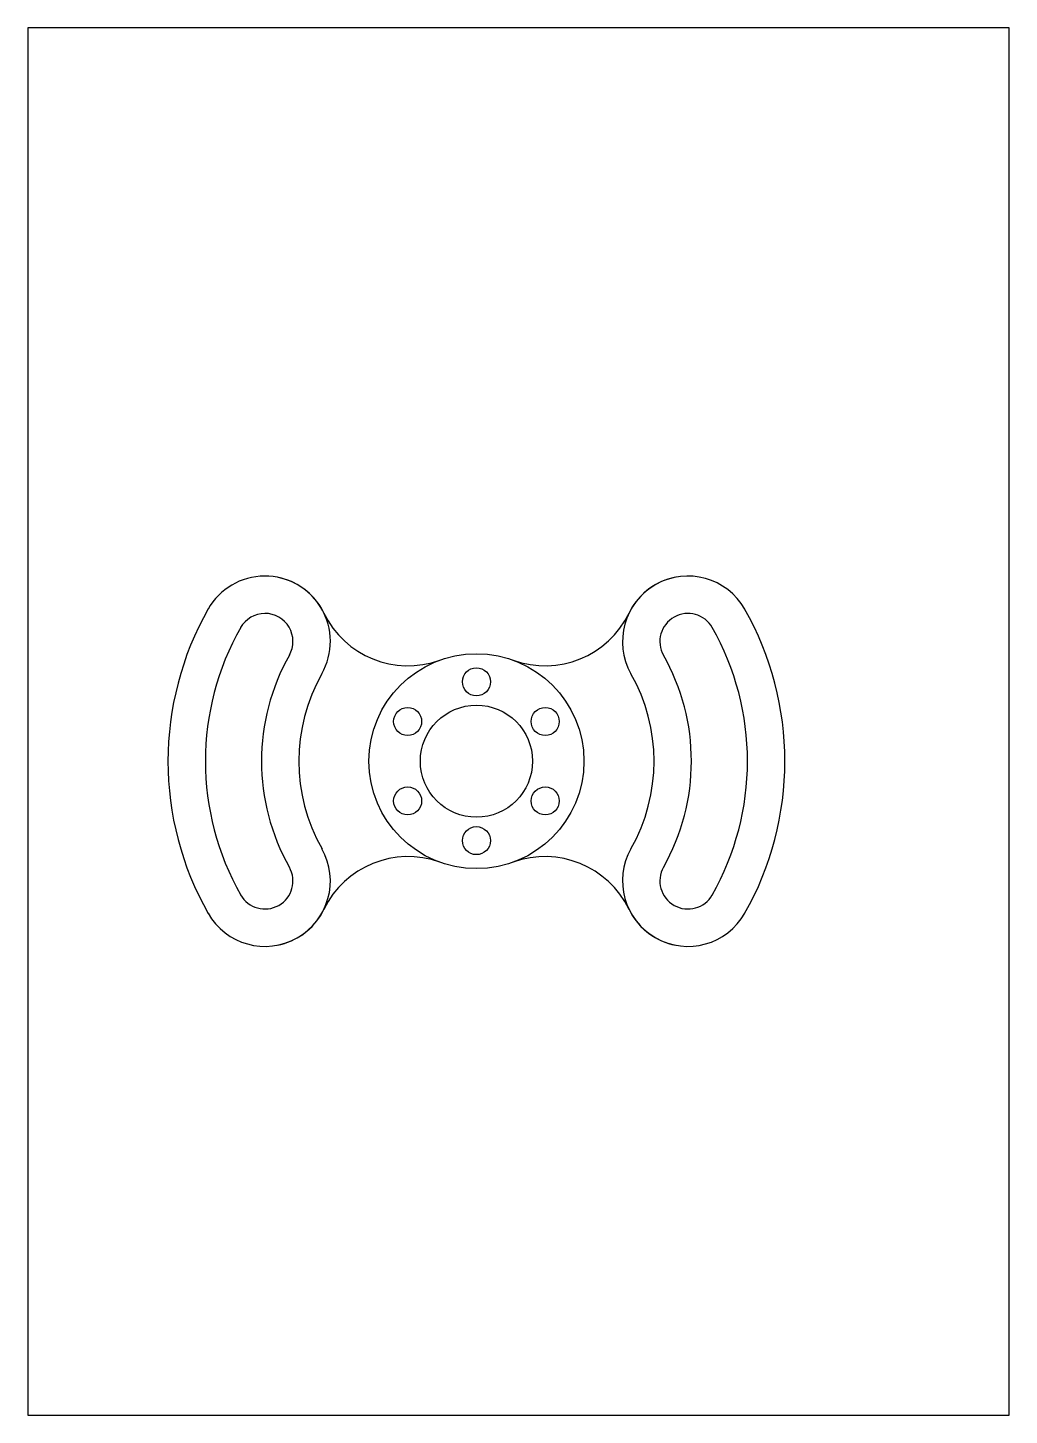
# Model space of a CAD drawing. Header units: millimetres. Extents: x 0 to 210, y 0 to 297.
import ezdxf

# ---------------------------------------------------------------- set-up
doc = ezdxf.new("R2010")
doc.units = ezdxf.units.MM
doc.header["$MEASUREMENT"] = 0

# ---------------------------------------------------------------- blocks, each defined once
blk = doc.blocks.new('*U2')
blk.add_circle((0, 0), 3)
blk = doc.blocks.new('*U3')
at = {"color": 0, "linetype": 'ByBlock', "lineweight": -2, "transparency": 16777216}
blk.add_blockref('*U2', (96, 157), dxfattribs=at)
for p, rotation in [((81.28, 148.5), 59.99999999999999), ((110.72, 148.5), 299.9999999999999), ((81.28, 131.5), 120), ((110.72, 131.5), 240), ((96, 123), 180)]:
    blk.add_blockref('*U2', p, dxfattribs=dict(at, rotation=rotation))

msp = doc.modelspace()

# ---------------------------------------------------------------- linework, layer by layer
for p, q in [((210, 297), (0, 297)), ((0, 297), (0, 0)), ((210, 0), (210, 297)), ((38.61, 172.6), (38.61, 172.6)), ((153.39, 172.6), (153.39, 172.6)), ((153.39, 172.6), (153.39, 172.6)), ((45.57, 168.64), (45.57, 168.64)), ((146.43, 168.64), (146.43, 168.64)), ((146.43, 168.64), (146.43, 168.64)), ((56, 162.72), (56, 162.72)), ((136, 162.72), (136, 162.72)), ((136, 162.72), (136, 162.72)), ((56, 117.28), (56, 117.28)), ((136, 117.28), (136, 117.28)), ((45.57, 111.36), (45.57, 111.36)), ((45.57, 111.36), (45.57, 111.36)), ((146.43, 111.36), (146.43, 111.36)), ((38.61, 107.4), (38.61, 107.4)), ((38.61, 107.4), (38.61, 107.4)), ((153.39, 107.4), (153.39, 107.4)), ((0, 0), (210, 0)), ((0, 0), (210, 0)), ((0, 0), (210, 0))]:
    msp.add_line(p, q)
for radius in [23, 12]:
    msp.add_circle((96, 140), radius)
for centre, radius, start, end in [((50.75, 165.63), 14, 330.4744, 150.4744), ((50.75, 165.63), 14, 27.8954, 79.0576), ((141.25, 165.63), 14, 29.5256, 209.5256), ((141.25, 165.63), 14, 100.9424, 152.1046), ((96, 140), 66, 150.4046, 209.5954), ((96, 140), 66, 330.4046, 29.5954), ((50.75, 165.63), 6, 330.4744, 150.4744), ((81.36, 180.43), 20, 205.8132, 289.9047), ((110.64, 180.43), 20, 250.0953, 334.1868), ((141.25, 165.63), 6, 29.5256, 209.5256), ((96, 140), 58, 150.4046, 209.5954), ((96, 140), 58, 330.4046, 29.5954), ((96, 140), 46, 150.4046, 209.5954), ((96, 140), 46, 330.4046, 29.5954), ((96, 140), 38, 150.4744, 209.5954), ((96, 140), 38, 330.4744, 29.5256), ((50.75, 114.37), 14, 209.5256, 29.3361), ((81.36, 99.57), 20, 70.0953, 154.1868), ((110.64, 99.57), 20, 25.8132, 109.9047), ((141.25, 114.37), 14, 150.4744, 330.4744), ((50.75, 114.37), 6, 209.5256, 29.5256), ((141.25, 114.37), 6, 150.4744, 330.4744), ((50.75, 114.37), 14, 280.9424, 332.1046), ((141.25, 114.37), 14, 207.8954, 259.0576)]:
    msp.add_arc(centre, radius, start, end)

# ---------------------------------------------------------------- block references
msp.add_blockref('*U3', (0, 0))

doc.saveas('drawing.dxf')
